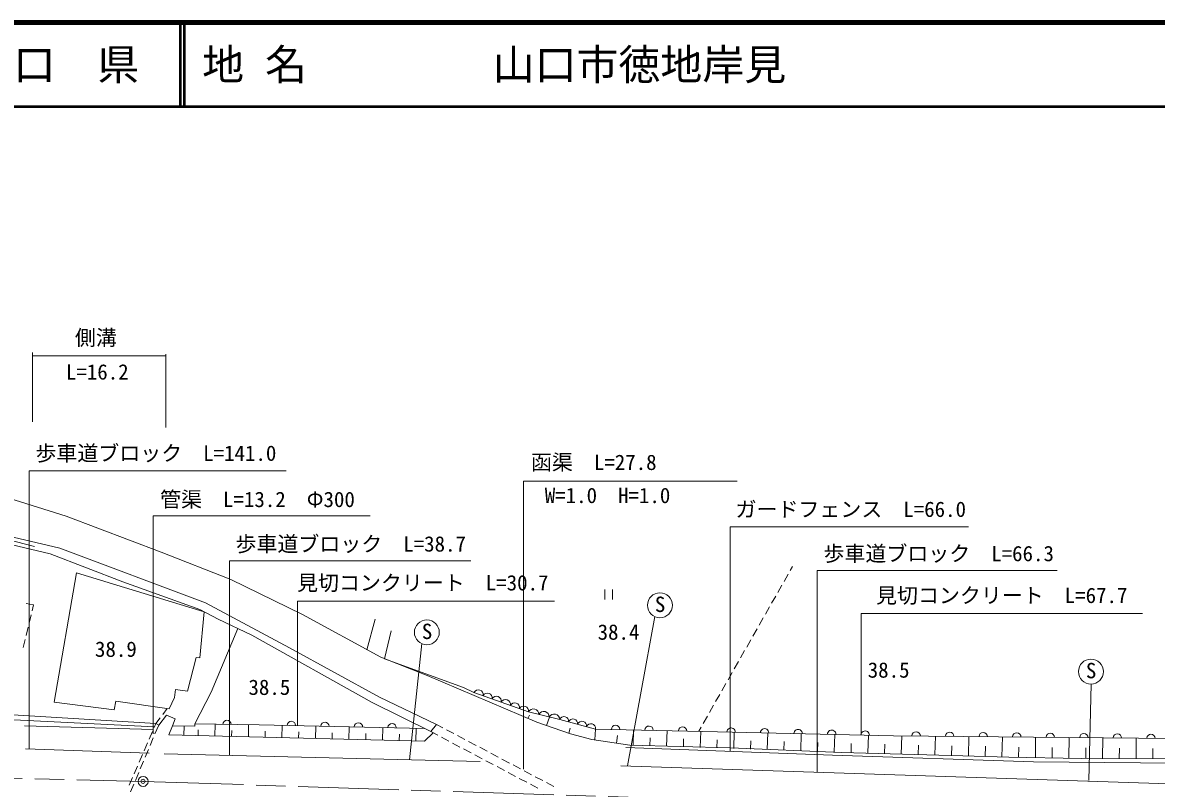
# Model space of a CAD drawing. Units: millimetres, scale not verified. Extents: x 40000 to 680000, y 20000 to 380000.
# Drawn here: x 348976 to 484165, y 288650 to 380000 of the extents above; entities that cross this region are included whole.
import ezdxf
from ezdxf.enums import TextEntityAlignment as Align

# ---------------------------------------------------------------- set-up
doc = ezdxf.new("R2010")
doc.units = ezdxf.units.MM
doc.header["$LTSCALE"] = 1000
doc.header["$PDMODE"] = 32
doc.header["$PDSIZE"] = 500
doc.linetypes.add('CHAIN', pattern=[18.5, 12, -1.5, 3.5, -1.5])
for name, color, linetype, lineweight in [('M-BGD', 7, 'Continuous', 13), ('M-BMK', 2, 'CHAIN', 13), ('M-BMK-SRVR', 3, 'Continuous', 13), ('M-STR-HTXT', 7, 'Continuous', 13), ('M-TTL', 2, 'Continuous', 140), ('M-TTL-LINE', 7, 'Continuous', 50)]:
    doc.layers.add(name, color=color, linetype=linetype, lineweight=lineweight)
doc.layers.add('M-TTL-TXT', color=7, linetype='Continuous')
doc.styles.add('ＭＳ ゴシック', font='')
doc.styles.get('ＭＳ ゴシック').set_extended_font_data('MS Gothic')

msp = doc.modelspace()

# ---------------------------------------------------------------- linework, layer by layer
at = {"layer": 'M-BGD'}
for p, q in [((350402, 317491), (347181, 318324)), ((440514, 314637), (440796, 315133)), ((355394, 314353), (370620, 309717)), ((439772, 313333), (440267, 314202)), ((418419, 312366), (418419, 311166)), ((419319, 311166), (419319, 312366)), ((439030, 312029), (439525, 312899)), ((438289, 310726), (438783, 311595)), ((349404, 310706), (350265, 310540)), ((350265, 310540), (350091, 309820)), ((437547, 309422), (438041, 310291)), ((349974, 309334), (349739, 308362)), ((391017, 308849), (390035, 305190)), ((421121, 291316), (424364, 309138)), ((436805, 308118), (437299, 308987)), ((349622, 307876), (349387, 306904)), ((392908, 307441), (392115, 304118)), ((436063, 306815), (436558, 307684)), ((349270, 306418), (349035, 305446)), ((395114, 292060), (396574, 305911)), ((435321, 305511), (435816, 306380)), ((434579, 304207), (435074, 305076)), ((433837, 302904), (434332, 303773)), ((433096, 301600), (433590, 302469)), ((432354, 300296), (432848, 301165)), ((476118, 289596), (476398, 301096)), ((409296, 297768), (402797, 300092)), ((431612, 298992), (432106, 299862)), ((347111, 297475), (364849, 296380)), ((365672, 297478), (366195, 298176)), ((413018, 296859), (409296, 297768)), ((430870, 297689), (431365, 298558)), ((347941, 296842), (364679, 295983)), ((349182, 296120), (364551, 295686)), ((364643, 295899), (364849, 296380)), ((364748, 295134), (365195, 296199)), ((364849, 296380), (365372, 297078)), ((364849, 296380), (365195, 296199)), ((366403, 295045), (366836, 296123)), ((368207, 294998), (368227, 296085)), ((371888, 294904), (371924, 296281)), ((375887, 294801), (375923, 296204)), ((379886, 294698), (379922, 296127)), ((399061, 295883), (398308, 296283)), ((409220, 296998), (409421, 297381)), ((411452, 296137), (411785, 297160)), ((417281, 295724), (413018, 296859)), ((430128, 296385), (430623, 297254)), ((364050, 294521), (364445, 295440)), ((369889, 294955), (369907, 295644)), ((373888, 294852), (373906, 295554)), ((377886, 294749), (377905, 295464)), ((381885, 294647), (381904, 295374)), ((383884, 294595), (383922, 296049)), ((385884, 294544), (385903, 295284)), ((387883, 294493), (387921, 295972)), ((389882, 294441), (389902, 295194)), ((391882, 294390), (391920, 295895)), ((393881, 294338), (393901, 295104)), ((395880, 294287), (395920, 295817)), ((397661, 295411), (398472, 294982)), ((398914, 294748), (399798, 294281)), ((400387, 295181), (399503, 295649)), ((401712, 294480), (400829, 294947)), ((414088, 295224), (414260, 295826)), ((417199, 294433), (417281, 295724)), ((419789, 294051), (419922, 294952)), ((421772, 293805), (421832, 295624)), ((425770, 293673), (425832, 295535)), ((429599, 295455), (429881, 295950)), ((429768, 293540), (429831, 295445)), ((433765, 293407), (433830, 295355)), ((437763, 293275), (437829, 295264)), ((441761, 293142), (441828, 295174)), ((445759, 293010), (445828, 295084)), ((449757, 292877), (449827, 294993)), ((453754, 292744), (453827, 294927)), ((457753, 292631), (457815, 294885)), ((461751, 292521), (461815, 294843)), ((465750, 292410), (465816, 294802)), ((469749, 292336), (469775, 294760)), ((473749, 292292), (473775, 294718)), ((363458, 293143), (363853, 294062)), ((364166, 293751), (364554, 294673)), ((400240, 294047), (401123, 293579)), ((403038, 293778), (402154, 294246)), ((404364, 293076), (403480, 293544)), ((423771, 293739), (423802, 294670)), ((427769, 293606), (427800, 294559)), ((431767, 293474), (431799, 294447)), ((435764, 293341), (435797, 294336)), ((439762, 293208), (439796, 294224)), ((443760, 293076), (443794, 294113)), ((447758, 292943), (447793, 294001)), ((451756, 292811), (451792, 293902)), ((455754, 292686), (455785, 293813)), ((459752, 292576), (459784, 293737)), ((463751, 292466), (463784, 293661)), ((467749, 292358), (467762, 293570)), ((471749, 292314), (471762, 293527)), ((475749, 292270), (475762, 293484)), ((477749, 292249), (477775, 294677)), ((479748, 292227), (479762, 293442)), ((481748, 292205), (481775, 294635)), ((483748, 292183), (483761, 293399)), ((349332, 293352), (364050, 292835)), ((362865, 291765), (363260, 292684)), ((363585, 292369), (363972, 293290)), ((365849, 292765), (403552, 291857)), ((401565, 293345), (402449, 292878)), ((402891, 292644), (403775, 292176)), ((405689, 292374), (404805, 292842)), ((407015, 291672), (406131, 292140)), ((362273, 290387), (362668, 291306)), ((363003, 290986), (363391, 291908)), ((404217, 291943), (405101, 291475)), ((405543, 291241), (406427, 290773)), ((408340, 290970), (407457, 291438)), ((409666, 290268), (408782, 290736)), ((420305, 291343), (486898, 289136)), ((361680, 289009), (362075, 289928)), ((362422, 289603), (362809, 290525)), ((406869, 290540), (407753, 290072)), ((408195, 289838), (409079, 289371)), ((410992, 289566), (410108, 290034)), ((412317, 288864), (411434, 289332)), ((361840, 288221), (362228, 289142)), ((409521, 289137), (410405, 288669))]:
    msp.add_line(p, q, dxfattribs=at)
for points in [[(288135, 316588), (308925, 321993), (323568, 324963), (333233, 325251), (344638, 324093), (354172, 321123), (365488, 316816), (373804, 313549), (382358, 309391), (391687, 304285), (397212, 302117), (410310, 296534)], [(294091, 314243), (308723, 317774), (321316, 320329), (328356, 320863), (334593, 320982), (341721, 320061), (353394, 317299), (370781, 310797), (380778, 305395), (391536, 299520), (398308, 296283)], [(398308, 296283), (397661, 295411), (390642, 298888), (376288, 306933), (372272, 308852), (370093, 309993), (360932, 313271), (352266, 316626), (341312, 319194), (334288, 319893), (321097, 319281), (313829, 317866), (300184, 314896), (294099, 313707)], [(355394, 314353), (352741, 298921), (359883, 298035), (360093, 299031), (366452, 298140), (367098, 299503), (367203, 300446), (368636, 300254), (369681, 304253), (370092, 304232), (370620, 309717)], [(369508, 296328), (371473, 300114), (374653, 307714)], [(392115, 304118), (401539, 300668), (402797, 300092)], [(488158, 298989), (486222, 294588), (452828, 294925), (430070, 295444), (417281, 295724)], [(366836, 296123), (367175, 296945), (366127, 297397), (365195, 296199)], [(396878, 295799), (377163, 296229), (369508, 296328), (369508, 296051), (366836, 296123)], [(410310, 296534), (414311, 295146), (416862, 294482), (421369, 293818), (433403, 293473), (446618, 292932), (459704, 292582), (466586, 292378), (475217, 292220), (486748, 292151)], [(366403, 295045), (396880, 294261), (397916, 295276)], [(420913, 293534), (445564, 292609), (469517, 291804), (486517, 291646)]]:
    msp.add_lwpolyline(points, dxfattribs=at)
for centre in [(424965, 310490), (397175, 307263), (476363, 302581)]:
    msp.add_circle(centre, 1485, dxfattribs=at)
for centre, radius, start, end in [((403311, 299822), 581, 348.32653, 152.3268), ((404395, 299435), 581, 348.32653, 152.3268), ((405478, 299047), 581, 348.32653, 152.3268), ((406561, 298660), 581, 348.32653, 152.3268), ((407644, 298273), 581, 348.32653, 152.3268), ((408728, 297886), 581, 348.32653, 152.3268), ((409879, 297463), 658, 0.1478, 152.41351), ((411120, 297161), 658, 0.1478, 152.41351), ((412360, 296858), 658, 0.1478, 152.41351), ((373336, 296279), 500, 359.26083, 179.26083), ((381022, 296145), 500, 358.74898, 178.74898), ((385021, 296058), 500, 358.74898, 178.74898), ((389020, 295970), 500, 358.74898, 178.74898), ((393019, 295883), 500, 358.74898, 178.74898), ((413537, 296665), 554, 350.68659, 159.47981), ((414602, 296381), 554, 350.68659, 159.47981), ((415668, 296097), 554, 350.68659, 159.47981), ((416734, 295814), 554, 350.68659, 159.47981), ((419676, 295672), 500, 358.74783, 178.74783), ((423675, 295584), 500, 358.74783, 178.74783), ((427674, 295497), 500, 358.74783, 178.74783), ((433451, 295367), 500, 358.69385, 178.69385), ((437450, 295276), 500, 358.69385, 178.69385), ((441449, 295185), 500, 358.69385, 178.69385), ((445448, 295094), 500, 358.69385, 178.69385), ((449447, 295003), 500, 358.69385, 178.69385), ((455526, 294898), 500, 359.42149, 179.42149), ((459525, 294858), 500, 359.42149, 179.42149), ((463525, 294817), 500, 359.42149, 179.42149), ((467525, 294777), 500, 359.42149, 179.42149), ((471525, 294737), 500, 359.42149, 179.42149), ((475525, 294696), 500, 359.42149, 179.42149), ((479524, 294656), 500, 359.42149, 179.42149), ((483524, 294615), 500, 359.42149, 179.42149)]:
    msp.add_arc(centre, radius, start, end, dxfattribs=at)
at = {"layer": 'M-BMK'}
for p, q in [((262961, 291920), (363333, 289478)), ((363333, 289478), (463135, 286244))]:
    msp.add_line(p, q, dxfattribs=at)
at = {"layer": 'M-BMK-SRVR'}
msp.add_circle((363333, 289478), 600, dxfattribs=at)
msp.add_point((363333, 289478), dxfattribs=at)
at = {"layer": 'M-STR-HTXT'}
for p, q in [((350140, 332379), (350140, 340666)), ((350140, 340250), (366030, 340250)), ((366030, 331696), (366030, 340458))]:
    msp.add_line(p, q, dxfattribs=at)
for points in [[(349768, 293337), (349768, 326516), (380386, 326516)], [(408703, 290919), (408703, 325304), (434192, 325304)], [(364542, 295144), (364542, 321174), (390396, 321174)], [(433341, 293068), (433341, 319860), (461763, 319860)], [(373633, 292577), (373633, 315796), (402421, 315796)], [(443725, 290567), (443725, 314626), (472329, 314626)], [(381759, 296129), (381759, 311000), (412390, 311000)], [(448964, 295013), (448964, 309493), (482512, 309493)]]:
    msp.add_lwpolyline(points, dxfattribs=at)
at = {"layer": 'M-TTL'}
msp.add_line((680000, 380000), (40000, 380000), dxfattribs=at)
at = {"layer": 'M-TTL-LINE'}
for p, q in [((367750, 380000), (367750, 370000)), ((368250, 380000), (368250, 370000)), ((40000, 370000), (680000, 370000))]:
    msp.add_line(p, q, dxfattribs=at)

# ---------------------------------------------------------------- texts
at = {"layer": 'M-BGD', "style": 'ＭＳ ゴシック'}
for s, p in [('S', (424989, 309138)), ('S', (397199, 305911)), ('38.4', (420032, 305830)), ('38.9', (360093, 303788)), ('38.5', (452241, 301301)), ('S', (476387, 301229)), ('38.5', (378395, 299244))]:
    msp.add_text(s, height=1833, dxfattribs=at).set_placement(p, align=Align.BOTTOM_CENTER)
at = {"layer": 'M-STR-HTXT', "style": 'ＭＳ ゴシック'}
for s, p in [('側溝', (357704, 340956)), ('L=16.2', (357873, 336868)), ('歩車道ブロック\u3000L=141.0', (364862, 327172)), ('函渠\u3000L=27.8', (417081, 326080)), ('W=1.0\u3000H=1.0', (418722, 322131)), ('管渠\u3000L=13.2\u3000Φ300', (376979, 321656)), ('ガードフェンス\u3000L=66.0', (447727, 320481)), ('歩車道ブロック\u3000L=38.7', (388096, 316344)), ('歩車道ブロック\u3000L=66.3', (458212, 315197)), ('見切コンクリート\u3000L=30.7', (396688, 311710)), ('見切コンクリート\u3000L=67.7', (465730, 310205))]:
    msp.add_text(s, height=1833, dxfattribs=at).set_placement(p, align=Align.BOTTOM_CENTER)
at = {"layer": 'M-TTL-TXT', "style": 'ＭＳ ゴシック'}
msp.add_text('山\u3000口\u3000県', height=3666, dxfattribs=at).set_placement((350375, 375000), align=Align.MIDDLE_CENTER)
for s, p in [('地 名', (370380, 375000)), ('山口市徳地岸見', (405024, 375000))]:
    msp.add_text(s, height=3666, dxfattribs=at).set_placement(p, align=Align.MIDDLE_LEFT)

doc.saveas('drawing.dxf')
